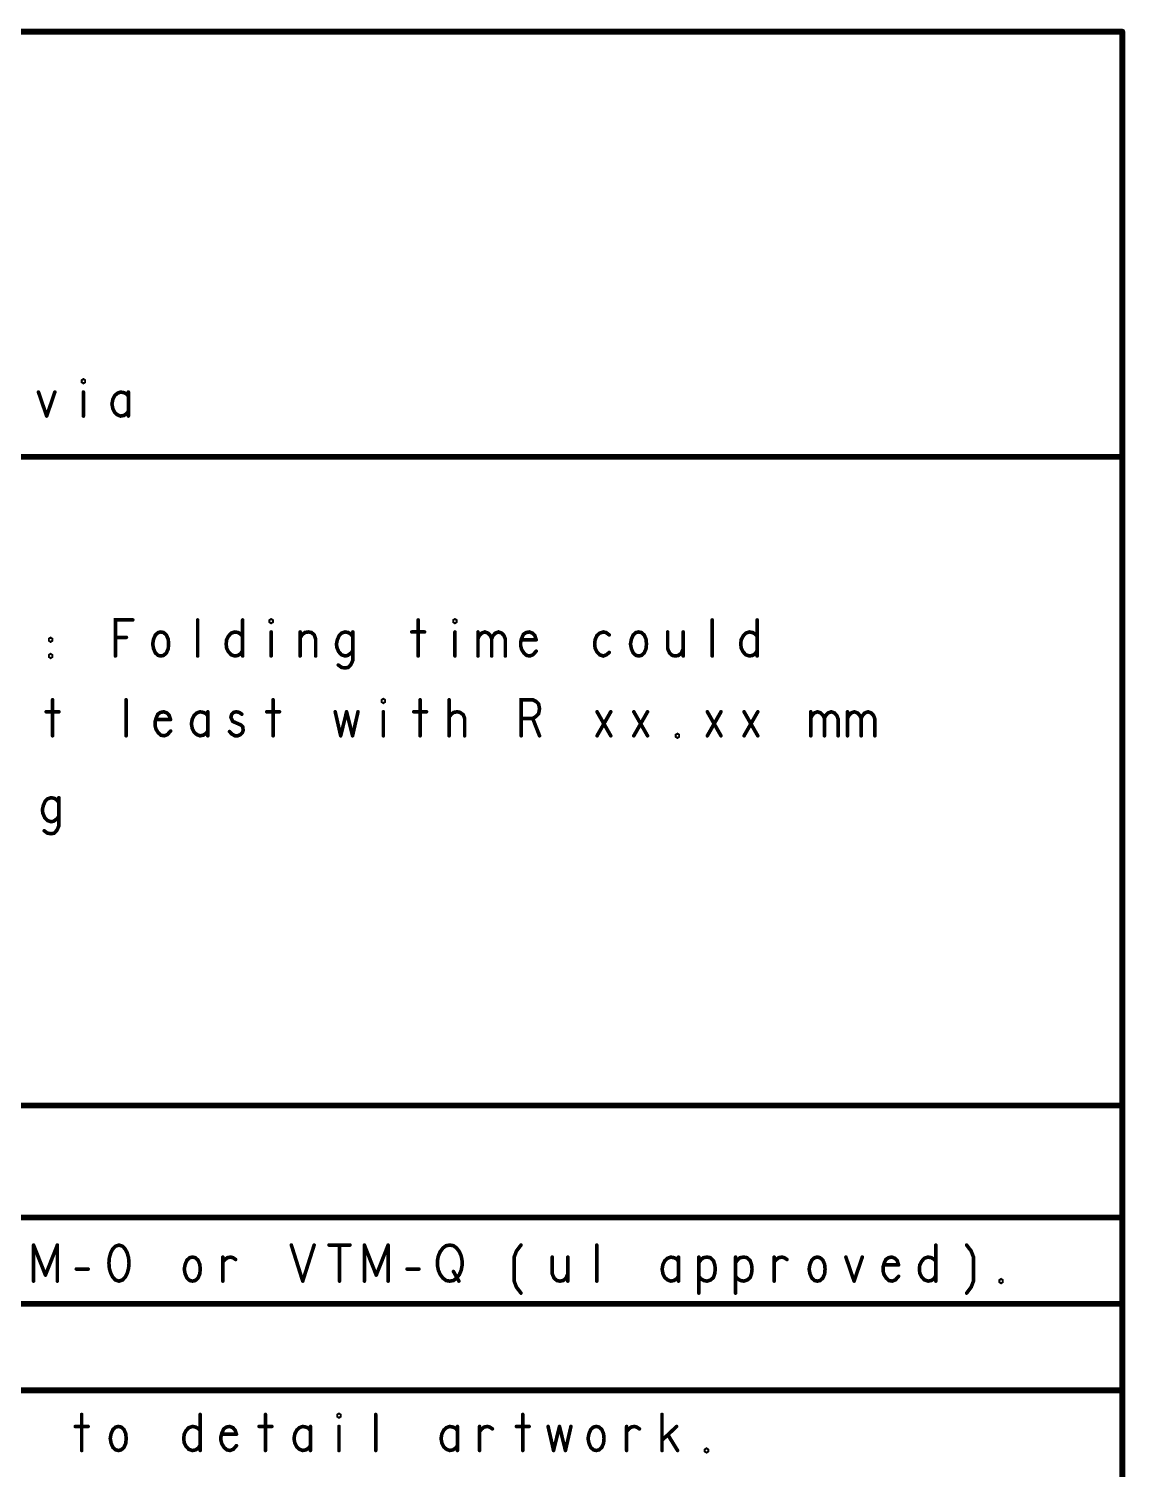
# Model space of a CAD drawing. Header units: millimetres. Extents: x 3362 to 3827, y -139 to 191.
# Drawn here: x 3475.1 to 3513.7, y 7.3 to 58 of the extents above; entities that cross this region are included whole.
import ezdxf

# ---------------------------------------------------------------- set-up
doc = ezdxf.new("R2010")
doc.units = ezdxf.units.MM
doc.header["$LTSCALE"] = 23.1
doc.layers.get('0').update_dxf_attribs({"linetype": 'CONTINUOUS'})

# ---------------------------------------------------------------- blocks, each defined once
blk = doc.blocks.new('PAD_R1')
at = {"const_width": 0.5}
blk.add_lwpolyline([(0.25, 0, 1), (-0.25, 0, 1)], format="xyb", close=True, dxfattribs=at)

msp = doc.modelspace()

# ---------------------------------------------------------------- linework, layer by layer
for points, const_width in [([(3387.064, 57.922), (3387.064, -95.383), (3513.593, -95.383), (3513.593, 57.922)], 0.203), ([(3387.064, 57.922), (3513.593, 57.922)], 0.203), ([(3443.508, 57.813), (3443.508, 20.076), (3513.593, 20.076)], 0.203), ([(3475.393, 45.221), (3475.683, 44.374)], 0.127), ([(3475.683, 44.374), (3475.972, 45.221)], 0.127), ([(3476.978, 45.221), (3476.978, 44.374)], 0.127), ([(3478.563, 45.073), (3478.499, 45.157), (3478.402, 45.2), (3478.289, 45.221), (3478.177, 45.179), (3478.08, 45.094), (3478.016, 44.967), (3477.984, 44.798), (3478.016, 44.628), (3478.08, 44.501), (3478.177, 44.417), (3478.289, 44.374), (3478.402, 44.395), (3478.499, 44.459), (3478.563, 44.544)], 0.127), ([(3478.563, 44.374), (3478.563, 45.221)], 0.127), ([(3387.064, 42.936), (3513.593, 42.936)], 0.203), ([(3478.107, 35.918), (3478.107, 37.188), (3478.718, 37.188)], 0.127), ([(3481.004, 35.918), (3481.004, 37.188)], 0.127), ([(3482.589, 37.188), (3482.589, 35.918)], 0.127), ([(3488.776, 37.188), (3488.776, 35.918)], 0.127), ([(3499.139, 35.918), (3499.139, 37.188)], 0.127), ([(3500.724, 37.188), (3500.724, 35.918)], 0.127), ([(3478.493, 36.574), (3478.107, 36.574)], 0.127), ([(3482.589, 36.109), (3482.524, 36.003), (3482.428, 35.939), (3482.315, 35.918), (3482.186, 35.961), (3482.09, 36.066), (3482.025, 36.193), (3482.009, 36.342), (3482.025, 36.49), (3482.09, 36.617), (3482.186, 36.723), (3482.315, 36.765), (3482.428, 36.744), (3482.508, 36.701), (3482.589, 36.617)], 0.127), ([(3483.594, 36.765), (3483.594, 35.918)], 0.127), ([(3484.616, 36.553), (3484.681, 36.659), (3484.777, 36.744), (3484.906, 36.765), (3485.019, 36.744), (3485.115, 36.659), (3485.163, 36.511), (3485.163, 35.918)], 0.127), ([(3484.616, 35.918), (3484.616, 36.765)], 0.127), ([(3486.475, 36.596), (3486.411, 36.68), (3486.314, 36.744), (3486.201, 36.765), (3486.073, 36.723), (3485.992, 36.638), (3485.928, 36.49), (3485.896, 36.342), (3485.912, 36.215), (3485.976, 36.066), (3486.073, 35.961), (3486.201, 35.918), (3486.298, 35.939), (3486.411, 36.024), (3486.475, 36.109)], 0.127), ([(3485.96, 35.601), (3486.073, 35.516), (3486.201, 35.495), (3486.314, 35.516), (3486.411, 35.622), (3486.475, 35.77), (3486.475, 36.765)], 0.127), ([(3488.551, 36.765), (3489.001, 36.765)], 0.127), ([(3490.071, 36.765), (3490.071, 35.918)], 0.127), ([(3490.884, 36.532), (3490.932, 36.638), (3491.013, 36.723), (3491.126, 36.765), (3491.238, 36.723), (3491.319, 36.638), (3491.367, 36.532), (3491.367, 35.918)], 0.127), ([(3490.884, 35.918), (3490.884, 36.765)], 0.127), ([(3491.367, 36.532), (3491.415, 36.638), (3491.496, 36.723), (3491.608, 36.765), (3491.721, 36.723), (3491.801, 36.638), (3491.849, 36.511), (3491.849, 35.918)], 0.127), ([(3492.936, 36.49), (3492.888, 36.638), (3492.807, 36.723), (3492.694, 36.765), (3492.582, 36.744), (3492.485, 36.68), (3492.421, 36.532), (3492.389, 36.405), (3492.389, 36.278), (3492.421, 36.151), (3492.501, 36.024), (3492.598, 35.939), (3492.71, 35.918), (3492.823, 35.961), (3492.936, 36.088)], 0.127), ([(3495.51, 36.659), (3495.398, 36.744), (3495.301, 36.765), (3495.172, 36.723), (3495.076, 36.638), (3495.012, 36.49), (3494.996, 36.342), (3495.012, 36.193), (3495.076, 36.066), (3495.172, 35.961), (3495.301, 35.918), (3495.414, 35.961), (3495.51, 36.045)], 0.127), ([(3497.57, 36.765), (3497.57, 36.172), (3497.635, 36.024), (3497.731, 35.939), (3497.844, 35.918), (3497.956, 35.939), (3498.053, 36.024), (3498.117, 36.172)], 0.127), ([(3498.117, 35.918), (3498.117, 36.765)], 0.127), ([(3500.724, 36.109), (3500.66, 36.003), (3500.563, 35.939), (3500.451, 35.918), (3500.322, 35.961), (3500.226, 36.066), (3500.161, 36.193), (3500.145, 36.342), (3500.161, 36.49), (3500.226, 36.617), (3500.322, 36.723), (3500.451, 36.765), (3500.563, 36.744), (3500.644, 36.701), (3500.724, 36.617)], 0.127), ([(3492.421, 36.49), (3492.936, 36.49)], 0.127), ([(3475.891, 34.375), (3475.891, 33.105)], 0.127), ([(3478.482, 33.105), (3478.482, 34.375)], 0.127), ([(3480.051, 33.676), (3480.002, 33.824), (3479.922, 33.909), (3479.809, 33.951), (3479.697, 33.93), (3479.6, 33.867), (3479.536, 33.719), (3479.503, 33.592), (3479.503, 33.465), (3479.536, 33.338), (3479.616, 33.211), (3479.713, 33.126), (3479.825, 33.105), (3479.938, 33.147), (3480.051, 33.274)], 0.127), ([(3481.362, 33.803), (3481.298, 33.888), (3481.201, 33.93), (3481.088, 33.951), (3480.976, 33.909), (3480.879, 33.824), (3480.815, 33.697), (3480.783, 33.528), (3480.815, 33.359), (3480.879, 33.232), (3480.976, 33.147), (3481.088, 33.105), (3481.201, 33.126), (3481.298, 33.189), (3481.362, 33.274)], 0.127), ([(3482.127, 33.253), (3482.207, 33.168), (3482.32, 33.105), (3482.416, 33.105), (3482.513, 33.147), (3482.577, 33.211), (3482.609, 33.295), (3482.593, 33.422), (3482.529, 33.486), (3482.239, 33.613), (3482.175, 33.761), (3482.207, 33.867), (3482.271, 33.93), (3482.368, 33.951), (3482.464, 33.93), (3482.561, 33.867)], 0.127), ([(3483.663, 34.375), (3483.663, 33.105)], 0.127), ([(3488.845, 34.375), (3488.845, 33.105)], 0.127), ([(3489.867, 33.105), (3489.867, 34.375)], 0.127), ([(3489.867, 33.761), (3489.947, 33.867), (3490.028, 33.93), (3490.156, 33.951), (3490.253, 33.93), (3490.366, 33.846), (3490.414, 33.719), (3490.414, 33.105)], 0.127), ([(3492.409, 33.105), (3492.409, 34.375), (3492.812, 34.375), (3492.94, 34.311), (3493.021, 34.227), (3493.053, 34.057), (3493.021, 33.888), (3492.924, 33.782), (3492.812, 33.719), (3492.409, 33.719)], 0.127), ([(3502.612, 33.719), (3502.66, 33.824), (3502.74, 33.909), (3502.853, 33.951), (3502.965, 33.909), (3503.046, 33.824), (3503.094, 33.719), (3503.094, 33.105)], 0.127), ([(3503.094, 33.719), (3503.142, 33.824), (3503.223, 33.909), (3503.336, 33.951), (3503.448, 33.909), (3503.529, 33.824), (3503.577, 33.697), (3503.577, 33.105)], 0.127), ([(3503.907, 33.719), (3503.955, 33.824), (3504.036, 33.909), (3504.148, 33.951), (3504.261, 33.909), (3504.341, 33.824), (3504.39, 33.719), (3504.39, 33.105)], 0.127), ([(3504.39, 33.719), (3504.438, 33.824), (3504.518, 33.909), (3504.631, 33.951), (3504.743, 33.909), (3504.824, 33.824), (3504.872, 33.697), (3504.872, 33.105)], 0.127), ([(3475.666, 33.951), (3476.116, 33.951)], 0.127), ([(3479.536, 33.676), (3480.051, 33.676)], 0.127), ([(3481.362, 33.105), (3481.362, 33.951)], 0.127), ([(3483.438, 33.951), (3483.889, 33.951)], 0.127), ([(3485.852, 33.951), (3486.045, 33.105)], 0.127), ([(3486.045, 33.105), (3486.254, 33.951)], 0.127), ([(3486.254, 33.951), (3486.463, 33.105)], 0.127), ([(3486.463, 33.105), (3486.656, 33.951)], 0.127), ([(3487.549, 33.951), (3487.549, 33.105)], 0.127), ([(3488.62, 33.951), (3489.07, 33.951)], 0.127), ([(3492.812, 33.719), (3493.053, 33.105)], 0.127), ([(3495.081, 33.951), (3495.563, 33.105)], 0.127), ([(3495.563, 33.951), (3495.081, 33.105)], 0.127), ([(3496.376, 33.951), (3496.859, 33.105)], 0.127), ([(3496.859, 33.951), (3496.376, 33.105)], 0.127), ([(3498.967, 33.951), (3499.449, 33.105)], 0.127), ([(3499.449, 33.951), (3498.967, 33.105)], 0.127), ([(3500.262, 33.951), (3500.745, 33.105)], 0.127), ([(3500.745, 33.951), (3500.262, 33.105)], 0.127), ([(3502.612, 33.105), (3502.612, 33.951)], 0.127), ([(3503.907, 33.105), (3503.907, 33.951)], 0.127), ([(3476.112, 30.754), (3476.047, 30.838), (3475.951, 30.902), (3475.838, 30.923), (3475.709, 30.881), (3475.629, 30.796), (3475.565, 30.648), (3475.532, 30.5), (3475.548, 30.373), (3475.613, 30.224), (3475.709, 30.119), (3475.838, 30.076), (3475.935, 30.097), (3476.047, 30.182), (3476.112, 30.267)], 0.127), ([(3475.597, 29.759), (3475.709, 29.674), (3475.838, 29.653), (3475.951, 29.674), (3476.047, 29.78), (3476.112, 29.928), (3476.112, 30.923)], 0.127), ([(3387.084, 16.129), (3513.593, 16.129)], 0.203), ([(3475.222, 13.884), (3475.222, 15.154)], 0.127), ([(3475.222, 15.154), (3475.64, 14.096)], 0.127), ([(3475.64, 14.096), (3476.059, 15.154)], 0.127), ([(3476.059, 15.154), (3476.059, 13.884)], 0.127), ([(3481.892, 14.562), (3481.973, 14.646), (3482.053, 14.71), (3482.166, 14.731), (3482.246, 14.71), (3482.343, 14.646)], 0.127), ([(3481.892, 13.884), (3481.892, 14.731)], 0.127), ([(3484.306, 15.154), (3484.708, 13.884)], 0.127), ([(3484.708, 13.884), (3485.11, 15.154)], 0.127), ([(3485.634, 15.154), (3486.374, 15.154)], 0.127), ([(3486.004, 15.154), (3486.004, 13.884)], 0.127), ([(3486.881, 13.884), (3486.881, 15.154)], 0.127), ([(3486.881, 15.154), (3487.299, 14.096)], 0.127), ([(3487.299, 14.096), (3487.717, 15.154)], 0.127), ([(3487.717, 15.154), (3487.717, 13.884)], 0.127), ([(3492.4, 13.461), (3492.239, 13.673), (3492.159, 13.884), (3492.159, 14.731), (3492.239, 14.943), (3492.4, 15.154)], 0.127), ([(3493.502, 14.731), (3493.502, 14.138), (3493.567, 13.99), (3493.663, 13.905), (3493.776, 13.884), (3493.889, 13.905), (3493.985, 13.99), (3494.05, 14.138)], 0.127), ([(3494.05, 13.884), (3494.05, 14.731)], 0.127), ([(3495.071, 13.884), (3495.071, 15.154)], 0.127), ([(3497.952, 14.583), (3497.887, 14.667), (3497.791, 14.71), (3497.678, 14.731), (3497.566, 14.689), (3497.469, 14.604), (3497.405, 14.477), (3497.373, 14.308), (3497.405, 14.138), (3497.469, 14.011), (3497.566, 13.927), (3497.678, 13.884), (3497.791, 13.905), (3497.887, 13.969), (3497.952, 14.054)], 0.127), ([(3497.952, 13.884), (3497.952, 14.731)], 0.127), ([(3498.668, 14.54), (3498.749, 14.646), (3498.829, 14.71), (3498.958, 14.731), (3499.07, 14.71), (3499.183, 14.604), (3499.231, 14.456), (3499.247, 14.308), (3499.231, 14.159), (3499.183, 14.011), (3499.086, 13.927), (3498.958, 13.884), (3498.845, 13.905), (3498.732, 13.969), (3498.668, 14.054)], 0.127), ([(3498.668, 13.461), (3498.668, 14.731)], 0.127), ([(3499.963, 14.54), (3500.044, 14.646), (3500.124, 14.71), (3500.253, 14.731), (3500.366, 14.71), (3500.478, 14.604), (3500.527, 14.456), (3500.543, 14.308), (3500.527, 14.159), (3500.478, 14.011), (3500.382, 13.927), (3500.253, 13.884), (3500.14, 13.905), (3500.028, 13.969), (3499.963, 14.054)], 0.127), ([(3499.963, 13.461), (3499.963, 14.731)], 0.127), ([(3501.323, 14.562), (3501.404, 14.646), (3501.484, 14.71), (3501.597, 14.731), (3501.677, 14.71), (3501.774, 14.646)], 0.127), ([(3501.323, 13.884), (3501.323, 14.731)], 0.127), ([(3503.85, 14.731), (3504.139, 13.884)], 0.127), ([(3504.139, 13.884), (3504.429, 14.731)], 0.127), ([(3505.708, 14.456), (3505.66, 14.604), (3505.579, 14.689), (3505.467, 14.731), (3505.354, 14.71), (3505.258, 14.646), (3505.193, 14.498), (3505.161, 14.371), (3505.161, 14.244), (3505.193, 14.117), (3505.274, 13.99), (3505.37, 13.905), (3505.483, 13.884), (3505.595, 13.927), (3505.708, 14.054)], 0.127), ([(3507.02, 14.075), (3506.955, 13.969), (3506.859, 13.905), (3506.746, 13.884), (3506.617, 13.927), (3506.521, 14.032), (3506.456, 14.159), (3506.44, 14.308), (3506.456, 14.456), (3506.521, 14.583), (3506.617, 14.689), (3506.746, 14.731), (3506.859, 14.71), (3506.939, 14.667), (3507.02, 14.583)], 0.127), ([(3507.02, 15.154), (3507.02, 13.884)], 0.127), ([(3508.106, 13.461), (3508.267, 13.673), (3508.347, 13.884), (3508.347, 14.731), (3508.267, 14.943), (3508.106, 15.154)], 0.127), ([(3476.727, 14.308), (3477.145, 14.308)], 0.127), ([(3488.385, 14.308), (3488.803, 14.308)], 0.127), ([(3490.019, 14.223), (3490.212, 13.884)], 0.127), ([(3505.193, 14.456), (3505.708, 14.456)], 0.127), ([(3387.084, 13.081), (3513.593, 13.081)], 0.203), ([(3387.084, 10.033), (3513.593, 10.033)], 0.203), ([(3476.917, 9.184), (3476.917, 7.914)], 0.127), ([(3481.093, 9.184), (3481.093, 7.914)], 0.127), ([(3483.394, 9.184), (3483.394, 7.914)], 0.127), ([(3487.28, 7.914), (3487.28, 9.184)], 0.127), ([(3492.462, 9.184), (3492.462, 7.914)], 0.127), ([(3497.37, 7.914), (3497.37, 9.184)], 0.127), ([(3476.692, 8.761), (3477.143, 8.761)], 0.127), ([(3481.093, 8.105), (3481.029, 7.999), (3480.932, 7.936), (3480.819, 7.914), (3480.691, 7.957), (3480.594, 8.063), (3480.53, 8.19), (3480.514, 8.338), (3480.53, 8.486), (3480.594, 8.613), (3480.691, 8.719), (3480.819, 8.761), (3480.932, 8.74), (3481.012, 8.698), (3481.093, 8.613)], 0.127), ([(3482.372, 8.486), (3482.324, 8.634), (3482.244, 8.719), (3482.131, 8.761), (3482.018, 8.74), (3481.922, 8.676), (3481.858, 8.528), (3481.825, 8.401), (3481.825, 8.274), (3481.858, 8.147), (3481.938, 8.02), (3482.035, 7.936), (3482.147, 7.914), (3482.26, 7.957), (3482.372, 8.084)], 0.127), ([(3483.169, 8.761), (3483.62, 8.761)], 0.127), ([(3484.979, 8.613), (3484.915, 8.698), (3484.818, 8.74), (3484.706, 8.761), (3484.593, 8.719), (3484.497, 8.634), (3484.432, 8.507), (3484.4, 8.338), (3484.432, 8.168), (3484.497, 8.041), (3484.593, 7.957), (3484.706, 7.914), (3484.818, 7.936), (3484.915, 7.999), (3484.979, 8.084)], 0.127), ([(3484.979, 7.914), (3484.979, 8.761)], 0.127), ([(3485.985, 8.761), (3485.985, 7.914)], 0.127), ([(3490.161, 8.613), (3490.097, 8.698), (3490, 8.74), (3489.887, 8.761), (3489.775, 8.719), (3489.678, 8.634), (3489.614, 8.507), (3489.582, 8.338), (3489.614, 8.168), (3489.678, 8.041), (3489.775, 7.957), (3489.887, 7.914), (3490, 7.936), (3490.097, 7.999), (3490.161, 8.084)], 0.127), ([(3490.161, 7.914), (3490.161, 8.761)], 0.127), ([(3490.941, 8.592), (3491.022, 8.676), (3491.102, 8.74), (3491.215, 8.761), (3491.295, 8.74), (3491.392, 8.676)], 0.127), ([(3490.941, 7.914), (3490.941, 8.761)], 0.127), ([(3492.237, 8.761), (3492.687, 8.761)], 0.127), ([(3493.355, 8.761), (3493.548, 7.914)], 0.127), ([(3493.548, 7.914), (3493.757, 8.761)], 0.127), ([(3493.757, 8.761), (3493.966, 7.914)], 0.127), ([(3493.966, 7.914), (3494.16, 8.761)], 0.127), ([(3496.123, 8.592), (3496.203, 8.676), (3496.284, 8.74), (3496.397, 8.761), (3496.477, 8.74), (3496.574, 8.676)], 0.127), ([(3496.123, 7.914), (3496.123, 8.761)], 0.127), ([(3497.885, 8.761), (3497.37, 8.274)], 0.127), ([(3481.858, 8.486), (3482.372, 8.486)], 0.127), ([(3497.579, 8.465), (3497.917, 7.914)], 0.127)]:
    msp.add_lwpolyline(points, dxfattribs=dict(const_width=const_width))
at = {"const_width": 0.127}
for points in [[(3476.978, 45.56), (3476.946, 45.581), (3476.946, 45.623), (3476.978, 45.644), (3477.01, 45.623), (3477.01, 45.581)], [(3483.594, 37.104), (3483.562, 37.125), (3483.562, 37.167), (3483.594, 37.188), (3483.627, 37.167), (3483.627, 37.125)], [(3490.071, 37.104), (3490.039, 37.125), (3490.039, 37.167), (3490.071, 37.188), (3490.104, 37.167), (3490.104, 37.125)], [(3475.822, 36.447), (3475.79, 36.469), (3475.79, 36.511), (3475.822, 36.532), (3475.854, 36.511), (3475.854, 36.469)], [(3479.708, 35.918), (3479.612, 35.939), (3479.515, 36.024), (3479.451, 36.172), (3479.419, 36.342), (3479.451, 36.511), (3479.515, 36.659), (3479.612, 36.744), (3479.708, 36.765), (3479.805, 36.744), (3479.901, 36.659), (3479.966, 36.511), (3479.982, 36.342), (3479.966, 36.172), (3479.901, 36.024), (3479.805, 35.939)], [(3496.548, 35.918), (3496.452, 35.939), (3496.355, 36.024), (3496.291, 36.172), (3496.259, 36.342), (3496.291, 36.511), (3496.355, 36.659), (3496.452, 36.744), (3496.548, 36.765), (3496.645, 36.744), (3496.741, 36.659), (3496.806, 36.511), (3496.822, 36.342), (3496.806, 36.172), (3496.741, 36.024), (3496.645, 35.939)], [(3475.822, 35.876), (3475.79, 35.897), (3475.79, 35.939), (3475.822, 35.961), (3475.854, 35.939), (3475.854, 35.897)], [(3487.549, 34.29), (3487.517, 34.311), (3487.517, 34.354), (3487.549, 34.375), (3487.582, 34.354), (3487.582, 34.311)], [(3497.913, 33.062), (3497.88, 33.084), (3497.88, 33.126), (3497.913, 33.147), (3497.945, 33.126), (3497.945, 33.084)], [(3478.231, 15.154), (3478.102, 15.112), (3478.006, 15.006), (3477.942, 14.879), (3477.893, 14.71), (3477.877, 14.519), (3477.893, 14.329), (3477.942, 14.159), (3478.006, 14.032), (3478.102, 13.927), (3478.231, 13.884), (3478.36, 13.927), (3478.456, 14.032), (3478.521, 14.159), (3478.569, 14.329), (3478.585, 14.519), (3478.569, 14.71), (3478.521, 14.879), (3478.456, 15.006), (3478.36, 15.112)], [(3480.822, 13.884), (3480.725, 13.905), (3480.629, 13.99), (3480.565, 14.138), (3480.532, 14.308), (3480.565, 14.477), (3480.629, 14.625), (3480.725, 14.71), (3480.822, 14.731), (3480.919, 14.71), (3481.015, 14.625), (3481.079, 14.477), (3481.096, 14.308), (3481.079, 14.138), (3481.015, 13.99), (3480.919, 13.905)], [(3489.89, 13.884), (3489.761, 13.905), (3489.648, 13.99), (3489.552, 14.117), (3489.488, 14.265), (3489.455, 14.435), (3489.455, 14.604), (3489.488, 14.773), (3489.552, 14.921), (3489.648, 15.048), (3489.761, 15.133), (3489.89, 15.154), (3490.019, 15.133), (3490.131, 15.048), (3490.228, 14.921), (3490.292, 14.773), (3490.324, 14.604), (3490.324, 14.435), (3490.292, 14.265), (3490.228, 14.117), (3490.131, 13.99), (3490.019, 13.905)], [(3502.844, 13.884), (3502.747, 13.905), (3502.651, 13.99), (3502.586, 14.138), (3502.554, 14.308), (3502.586, 14.477), (3502.651, 14.625), (3502.747, 14.71), (3502.844, 14.731), (3502.94, 14.71), (3503.037, 14.625), (3503.101, 14.477), (3503.117, 14.308), (3503.101, 14.138), (3503.037, 13.99), (3502.94, 13.905)], [(3509.321, 13.842), (3509.289, 13.863), (3509.289, 13.905), (3509.321, 13.927), (3509.353, 13.905), (3509.353, 13.863)], [(3485.985, 9.1), (3485.953, 9.121), (3485.953, 9.163), (3485.985, 9.184), (3486.017, 9.163), (3486.017, 9.121)], [(3478.213, 7.914), (3478.116, 7.936), (3478.02, 8.02), (3477.955, 8.168), (3477.923, 8.338), (3477.955, 8.507), (3478.02, 8.655), (3478.116, 8.74), (3478.213, 8.761), (3478.309, 8.74), (3478.406, 8.655), (3478.47, 8.507), (3478.486, 8.338), (3478.47, 8.168), (3478.406, 8.02), (3478.309, 7.936)], [(3495.053, 7.914), (3494.956, 7.936), (3494.86, 8.02), (3494.796, 8.168), (3494.763, 8.338), (3494.796, 8.507), (3494.86, 8.655), (3494.956, 8.74), (3495.053, 8.761), (3495.149, 8.74), (3495.246, 8.655), (3495.31, 8.507), (3495.326, 8.338), (3495.31, 8.168), (3495.246, 8.02), (3495.149, 7.936)], [(3498.939, 7.872), (3498.907, 7.893), (3498.907, 7.936), (3498.939, 7.957), (3498.971, 7.936), (3498.971, 7.893)]]:
    msp.add_lwpolyline(points, close=True, dxfattribs=at)

# ---------------------------------------------------------------- block references
for p, xscale, yscale in [((3513.593, 57.922), 0.2032, 0.2032), ((3513.593, 57.922), 0.2032, 0.2032), ((3475.393, 45.221), 0.127, 0.127), ((3475.972, 45.221), 0.127, 0.127), ((3476.978, 45.221), 0.127, 0.127), ((3478.563, 45.221), 0.127, 0.127), ((3478.563, 45.073), 0.127, 0.127), ((3475.683, 44.374), 0.127, 0.127), ((3475.683, 44.374), 0.127, 0.127), ((3476.978, 44.374), 0.127, 0.127), ((3478.563, 44.544), 0.127, 0.127), ((3478.563, 44.374), 0.127, 0.127), ((3513.593, 42.936), 0.2032, 0.2032), ((3478.718, 37.188), 0.127, 0.127), ((3481.004, 37.188), 0.127, 0.127), ((3482.589, 37.188), 0.127, 0.127), ((3488.776, 37.188), 0.127, 0.127), ((3499.139, 37.188), 0.127, 0.127), ((3500.724, 37.188), 0.127, 0.127), ((3478.107, 36.574), 0.127, 0.127), ((3478.493, 36.574), 0.127, 0.127), ((3482.589, 36.617), 0.127, 0.127), ((3483.594, 36.765), 0.127, 0.127), ((3484.616, 36.765), 0.127, 0.127), ((3484.616, 36.553), 0.127, 0.127), ((3486.475, 36.765), 0.127, 0.127), ((3486.475, 36.596), 0.127, 0.127), ((3488.551, 36.765), 0.127, 0.127), ((3489.001, 36.765), 0.127, 0.127), ((3490.071, 36.765), 0.127, 0.127), ((3490.884, 36.765), 0.127, 0.127), ((3490.884, 36.532), 0.127, 0.127), ((3491.367, 36.532), 0.127, 0.127), ((3495.51, 36.659), 0.127, 0.127), ((3497.57, 36.765), 0.127, 0.127), ((3498.117, 36.765), 0.127, 0.127), ((3500.724, 36.617), 0.127, 0.127), ((3482.589, 36.109), 0.127, 0.127), ((3486.475, 36.109), 0.127, 0.127), ((3492.421, 36.49), 0.127, 0.127), ((3492.936, 36.49), 0.127, 0.127), ((3492.936, 36.49), 0.127, 0.127), ((3492.936, 36.088), 0.127, 0.127), ((3495.51, 36.045), 0.127, 0.127), ((3498.117, 36.172), 0.127, 0.127), ((3500.724, 36.109), 0.127, 0.127), ((3478.107, 35.918), 0.127, 0.127), ((3481.004, 35.918), 0.127, 0.127), ((3482.589, 35.918), 0.127, 0.127), ((3483.594, 35.918), 0.127, 0.127), ((3484.616, 35.918), 0.127, 0.127), ((3485.163, 35.918), 0.127, 0.127), ((3485.96, 35.601), 0.127, 0.127), ((3488.776, 35.918), 0.127, 0.127), ((3490.071, 35.918), 0.127, 0.127), ((3490.884, 35.918), 0.127, 0.127), ((3491.367, 35.918), 0.127, 0.127), ((3491.849, 35.918), 0.127, 0.127), ((3498.117, 35.918), 0.127, 0.127), ((3499.139, 35.918), 0.127, 0.127), ((3500.724, 35.918), 0.127, 0.127), ((3475.891, 34.375), 0.127, 0.127), ((3478.482, 34.375), 0.127, 0.127), ((3483.663, 34.375), 0.127, 0.127), ((3488.845, 34.375), 0.127, 0.127), ((3489.867, 34.375), 0.127, 0.127), ((3475.666, 33.951), 0.127, 0.127), ((3476.116, 33.951), 0.127, 0.127), ((3479.536, 33.676), 0.127, 0.127), ((3480.051, 33.676), 0.127, 0.127), ((3480.051, 33.676), 0.127, 0.127), ((3481.362, 33.951), 0.127, 0.127), ((3481.362, 33.803), 0.127, 0.127), ((3482.561, 33.867), 0.127, 0.127), ((3483.438, 33.951), 0.127, 0.127), ((3483.889, 33.951), 0.127, 0.127), ((3485.852, 33.951), 0.127, 0.127), ((3486.254, 33.951), 0.127, 0.127), ((3486.254, 33.951), 0.127, 0.127), ((3486.656, 33.951), 0.127, 0.127), ((3487.549, 33.951), 0.127, 0.127), ((3488.62, 33.951), 0.127, 0.127), ((3489.07, 33.951), 0.127, 0.127), ((3489.867, 33.761), 0.127, 0.127), ((3492.409, 33.719), 0.127, 0.127), ((3492.812, 33.719), 0.127, 0.127), ((3495.081, 33.951), 0.127, 0.127), ((3495.563, 33.951), 0.127, 0.127), ((3496.376, 33.951), 0.127, 0.127), ((3496.859, 33.951), 0.127, 0.127), ((3498.967, 33.951), 0.127, 0.127), ((3499.449, 33.951), 0.127, 0.127), ((3500.262, 33.951), 0.127, 0.127), ((3500.745, 33.951), 0.127, 0.127), ((3502.612, 33.951), 0.127, 0.127), ((3502.612, 33.719), 0.127, 0.127), ((3503.094, 33.719), 0.127, 0.127), ((3503.907, 33.951), 0.127, 0.127), ((3503.907, 33.719), 0.127, 0.127), ((3504.39, 33.719), 0.127, 0.127), ((3475.891, 33.105), 0.127, 0.127), ((3478.482, 33.105), 0.127, 0.127), ((3480.051, 33.274), 0.127, 0.127), ((3481.362, 33.274), 0.127, 0.127), ((3481.362, 33.105), 0.127, 0.127), ((3482.127, 33.253), 0.127, 0.127), ((3483.663, 33.105), 0.127, 0.127), ((3486.045, 33.105), 0.127, 0.127), ((3486.045, 33.105), 0.127, 0.127), ((3486.463, 33.105), 0.127, 0.127), ((3486.463, 33.105), 0.127, 0.127), ((3487.549, 33.105), 0.127, 0.127), ((3488.845, 33.105), 0.127, 0.127), ((3489.867, 33.105), 0.127, 0.127), ((3490.414, 33.105), 0.127, 0.127), ((3492.409, 33.105), 0.127, 0.127), ((3493.053, 33.105), 0.127, 0.127), ((3495.081, 33.105), 0.127, 0.127), ((3495.563, 33.105), 0.127, 0.127), ((3496.376, 33.105), 0.127, 0.127), ((3496.859, 33.105), 0.127, 0.127), ((3498.967, 33.105), 0.127, 0.127), ((3499.449, 33.105), 0.127, 0.127), ((3500.262, 33.105), 0.127, 0.127), ((3500.745, 33.105), 0.127, 0.127), ((3502.612, 33.105), 0.127, 0.127), ((3503.094, 33.105), 0.127, 0.127), ((3503.577, 33.105), 0.127, 0.127), ((3503.907, 33.105), 0.127, 0.127), ((3504.39, 33.105), 0.127, 0.127), ((3504.872, 33.105), 0.127, 0.127), ((3476.112, 30.923), 0.127, 0.127), ((3476.112, 30.754), 0.127, 0.127), ((3476.112, 30.267), 0.127, 0.127), ((3475.597, 29.759), 0.127, 0.127), ((3513.593, 20.076), 0.2032, 0.2032), ((3513.593, 16.129), 0.2032, 0.2032), ((3475.222, 15.154), 0.127, 0.127), ((3475.222, 15.154), 0.127, 0.127), ((3476.059, 15.154), 0.127, 0.127), ((3476.059, 15.154), 0.127, 0.127), ((3481.892, 14.731), 0.127, 0.127), ((3484.306, 15.154), 0.127, 0.127), ((3485.11, 15.154), 0.127, 0.127), ((3485.634, 15.154), 0.127, 0.127), ((3486.004, 15.154), 0.127, 0.127), ((3486.374, 15.154), 0.127, 0.127), ((3486.881, 15.154), 0.127, 0.127), ((3486.881, 15.154), 0.127, 0.127), ((3487.717, 15.154), 0.127, 0.127), ((3487.717, 15.154), 0.127, 0.127), ((3492.4, 15.154), 0.127, 0.127), ((3493.502, 14.731), 0.127, 0.127), ((3494.05, 14.731), 0.127, 0.127), ((3495.071, 15.154), 0.127, 0.127), ((3497.952, 14.731), 0.127, 0.127), ((3498.668, 14.731), 0.127, 0.127), ((3499.963, 14.731), 0.127, 0.127), ((3501.323, 14.731), 0.127, 0.127), ((3503.85, 14.731), 0.127, 0.127), ((3504.429, 14.731), 0.127, 0.127), ((3507.02, 15.154), 0.127, 0.127), ((3508.106, 15.154), 0.127, 0.127), ((3476.727, 14.308), 0.127, 0.127), ((3477.145, 14.308), 0.127, 0.127), ((3481.892, 14.562), 0.127, 0.127), ((3482.343, 14.646), 0.127, 0.127), ((3488.385, 14.308), 0.127, 0.127), ((3488.803, 14.308), 0.127, 0.127), ((3490.019, 14.223), 0.127, 0.127), ((3497.952, 14.583), 0.127, 0.127), ((3498.668, 14.54), 0.127, 0.127), ((3499.963, 14.54), 0.127, 0.127), ((3501.323, 14.562), 0.127, 0.127), ((3501.774, 14.646), 0.127, 0.127), ((3505.193, 14.456), 0.127, 0.127), ((3505.708, 14.456), 0.127, 0.127), ((3505.708, 14.456), 0.127, 0.127), ((3507.02, 14.583), 0.127, 0.127), ((3475.222, 13.884), 0.127, 0.127), ((3475.64, 14.096), 0.127, 0.127), ((3475.64, 14.096), 0.127, 0.127), ((3476.059, 13.884), 0.127, 0.127), ((3481.892, 13.884), 0.127, 0.127), ((3484.708, 13.884), 0.127, 0.127), ((3484.708, 13.884), 0.127, 0.127), ((3486.004, 13.884), 0.127, 0.127), ((3486.881, 13.884), 0.127, 0.127), ((3487.299, 14.096), 0.127, 0.127), ((3487.299, 14.096), 0.127, 0.127), ((3487.717, 13.884), 0.127, 0.127), ((3490.212, 13.884), 0.127, 0.127), ((3494.05, 14.138), 0.127, 0.127), ((3494.05, 13.884), 0.127, 0.127), ((3495.071, 13.884), 0.127, 0.127), ((3497.952, 14.054), 0.127, 0.127), ((3497.952, 13.884), 0.127, 0.127), ((3498.668, 14.054), 0.127, 0.127), ((3499.963, 14.054), 0.127, 0.127), ((3501.323, 13.884), 0.127, 0.127), ((3504.139, 13.884), 0.127, 0.127), ((3504.139, 13.884), 0.127, 0.127), ((3505.708, 14.054), 0.127, 0.127), ((3507.02, 14.075), 0.127, 0.127), ((3507.02, 13.884), 0.127, 0.127), ((3492.4, 13.461), 0.127, 0.127), ((3498.668, 13.461), 0.127, 0.127), ((3499.963, 13.461), 0.127, 0.127), ((3508.106, 13.461), 0.127, 0.127), ((3513.593, 13.081), 0.2032, 0.2032), ((3513.593, 10.033), 0.2032, 0.2032), ((3476.917, 9.184), 0.127, 0.127), ((3481.093, 9.184), 0.127, 0.127), ((3483.394, 9.184), 0.127, 0.127), ((3487.28, 9.184), 0.127, 0.127), ((3492.462, 9.184), 0.127, 0.127), ((3497.37, 9.184), 0.127, 0.127), ((3476.692, 8.761), 0.127, 0.127), ((3477.143, 8.761), 0.127, 0.127), ((3481.093, 8.613), 0.127, 0.127), ((3483.169, 8.761), 0.127, 0.127), ((3483.62, 8.761), 0.127, 0.127), ((3484.979, 8.761), 0.127, 0.127), ((3484.979, 8.613), 0.127, 0.127), ((3485.985, 8.761), 0.127, 0.127), ((3490.161, 8.761), 0.127, 0.127), ((3490.161, 8.613), 0.127, 0.127), ((3490.941, 8.761), 0.127, 0.127), ((3490.941, 8.592), 0.127, 0.127), ((3491.392, 8.676), 0.127, 0.127), ((3492.237, 8.761), 0.127, 0.127), ((3492.687, 8.761), 0.127, 0.127), ((3493.355, 8.761), 0.127, 0.127), ((3493.757, 8.761), 0.127, 0.127), ((3493.757, 8.761), 0.127, 0.127), ((3494.16, 8.761), 0.127, 0.127), ((3496.123, 8.761), 0.127, 0.127), ((3496.123, 8.592), 0.127, 0.127), ((3496.574, 8.676), 0.127, 0.127), ((3497.885, 8.761), 0.127, 0.127), ((3481.093, 8.105), 0.127, 0.127), ((3481.858, 8.486), 0.127, 0.127), ((3482.372, 8.486), 0.127, 0.127), ((3482.372, 8.486), 0.127, 0.127), ((3482.372, 8.084), 0.127, 0.127), ((3484.979, 8.084), 0.127, 0.127), ((3490.161, 8.084), 0.127, 0.127), ((3497.37, 8.274), 0.127, 0.127), ((3497.579, 8.465), 0.127, 0.127), ((3476.917, 7.914), 0.127, 0.127), ((3481.093, 7.914), 0.127, 0.127), ((3483.394, 7.914), 0.127, 0.127), ((3484.979, 7.914), 0.127, 0.127), ((3485.985, 7.914), 0.127, 0.127), ((3487.28, 7.914), 0.127, 0.127), ((3490.161, 7.914), 0.127, 0.127), ((3490.941, 7.914), 0.127, 0.127), ((3492.462, 7.914), 0.127, 0.127), ((3493.548, 7.914), 0.127, 0.127), ((3493.548, 7.914), 0.127, 0.127), ((3493.966, 7.914), 0.127, 0.127), ((3493.966, 7.914), 0.127, 0.127), ((3496.123, 7.914), 0.127, 0.127), ((3497.37, 7.914), 0.127, 0.127), ((3497.917, 7.914), 0.127, 0.127)]:
    msp.add_blockref('PAD_R1', p, dxfattribs=dict(xscale=xscale, yscale=yscale))

doc.saveas('drawing.dxf')
